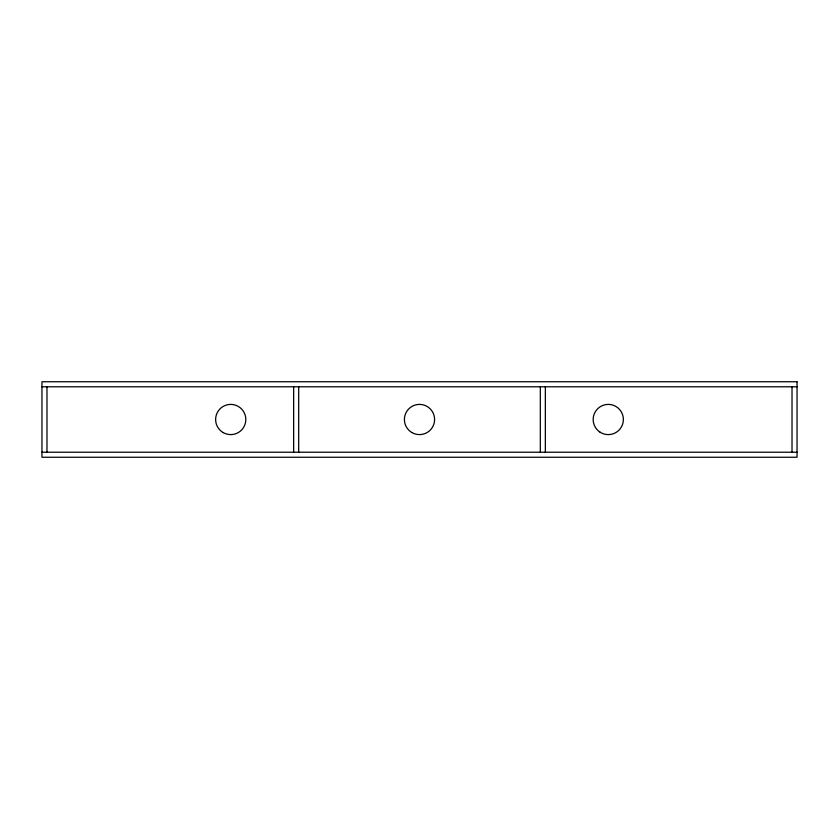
<?xml version="1.0" encoding="UTF-8"?>
<svg xmlns="http://www.w3.org/2000/svg" width="839" height="839" viewBox="0 0 839 839"><rect width="100%" height="100%" fill="white"/><g stroke="black" fill="none" stroke-linecap="round" stroke-linejoin="round"><path stroke-width="1.26" d="M41.95 386.779L797.05 386.779M41.95 452.221L797.05 452.221M792.016 386.779L792.016 452.221M545.35 386.779L545.35 452.221M540.316 386.779L540.316 452.221M298.684 386.779L298.684 452.221M293.65 386.779L293.65 452.221M46.984 386.779L46.984 452.221M797.05 381.745L41.95 381.745L41.95 457.255L797.05 457.255L797.05 381.745M600.032 432.158A15.102 15.102 0 0 0 623.356 420.308A15.102 15.102 0 0 0 601.437 406.034A15.102 15.102 0 0 0 600.032 432.158M411.949 432.578A15.102 15.102 0 0 0 434.602 419.5A15.102 15.102 0 0 0 411.949 406.422A15.102 15.102 0 0 0 411.949 432.578M223.174 432.578A15.102 15.102 0 0 0 245.827 419.5A15.102 15.102 0 0 0 223.174 406.422A15.102 15.102 0 0 0 223.174 432.578"/></g></svg>
